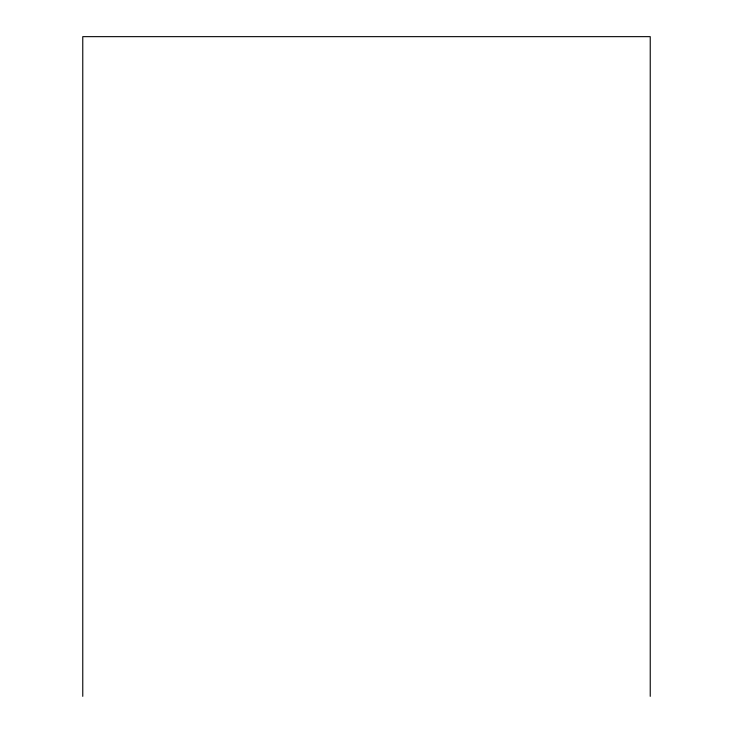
<?xml version="1.0" encoding="UTF-8"?>
<svg xmlns="http://www.w3.org/2000/svg" width="733" height="733" viewBox="0 0 733 733"><rect width="100%" height="100%" fill="white"/><g stroke="black" fill="none" stroke-linecap="round" stroke-linejoin="round"><path stroke-width="1.1" d="M650.235 696.35L650.235 36.65L82.765 36.65L82.765 696.35"/></g></svg>
